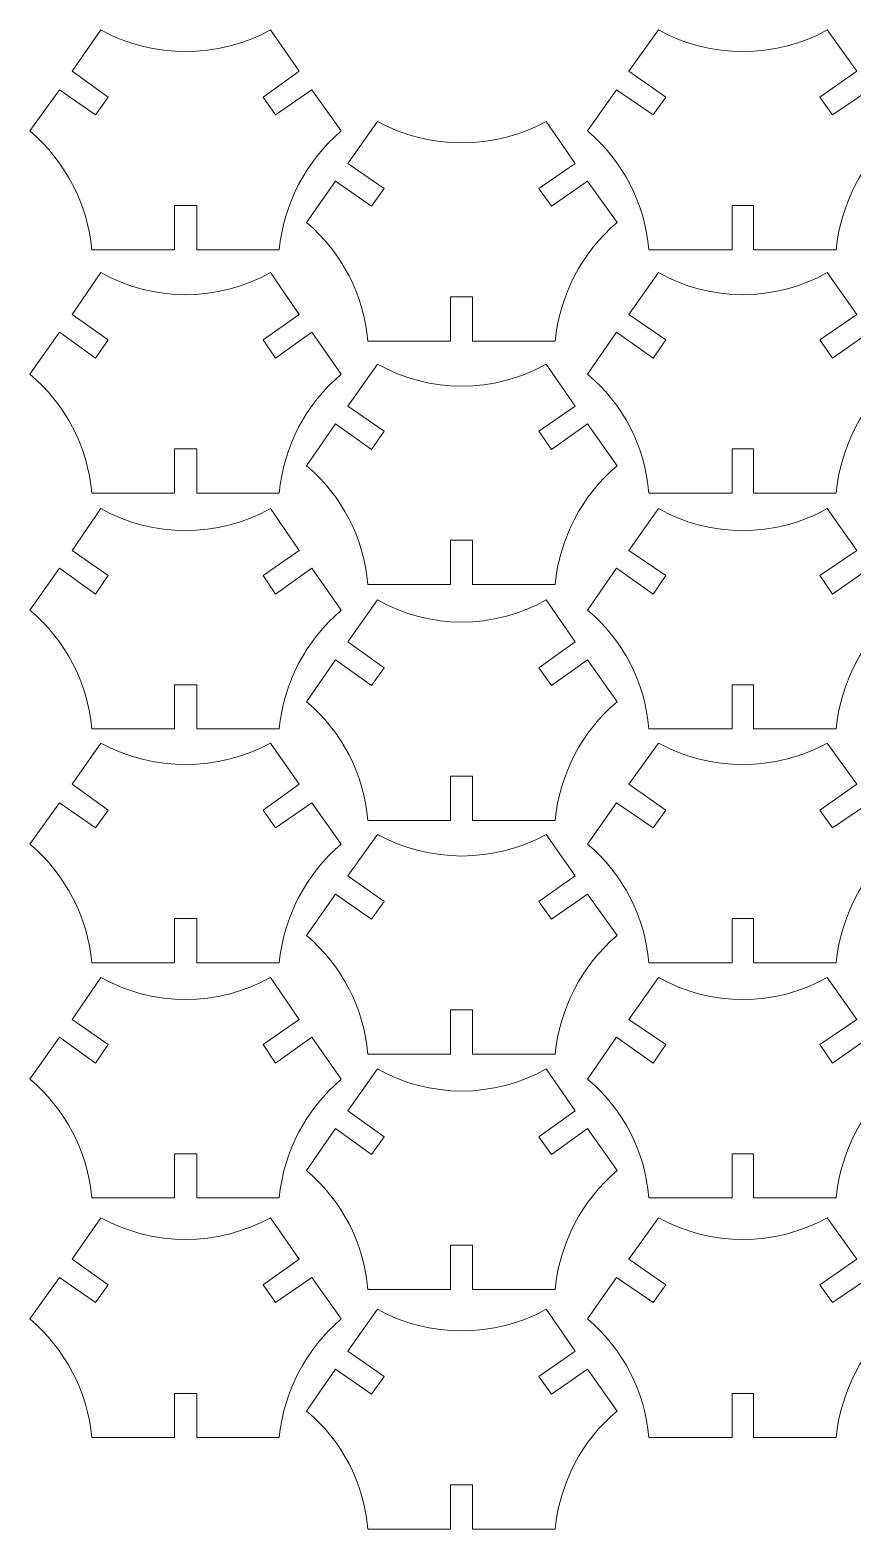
# Model space of a CAD drawing. Header units: centimetres. Extents: x -55.8 to 27.7, y -32.1 to 37.5.
# Drawn here: x -40.41 to -29.27, y -3.17 to 17.16 of the extents above; entities that cross this region are included whole.
import ezdxf

# ---------------------------------------------------------------- set-up
doc = ezdxf.new("R2010")
doc.units = ezdxf.units.CM
doc.header["$MEASUREMENT"] = 0

msp = doc.modelspace()

# ---------------------------------------------------------------- linework, layer by layer
at = {"color": 242, "lineweight": 9}
for points in [[(-39.57, 14.185), (-39.63, 14.805), (-39.93, 15.385), (-40.41, 15.795), (-40.41, 15.795), (-40.41, 15.795), (-40.01, 16.355), (-40.01, 16.355), (-40.01, 16.355), (-40.01, 16.355), (-39.52, 16.015), (-39.52, 16.015), (-39.52, 16.015), (-39.52, 16.015), (-39.35, 16.255), (-39.35, 16.255), (-39.35, 16.255), (-39.35, 16.255), (-39.84, 16.605), (-39.84, 16.605), (-39.84, 16.605), (-39.84, 16.605), (-39.45, 17.165), (-39.45, 17.165), (-39.45, 17.165), (-38.73, 16.775), (-37.87, 16.775), (-37.15, 17.165), (-37.15, 17.165), (-37.15, 17.165), (-36.76, 16.605), (-36.76, 16.605), (-36.76, 16.605), (-36.76, 16.605), (-37.25, 16.255), (-37.25, 16.255), (-37.25, 16.255), (-37.25, 16.255), (-37.08, 16.015), (-37.08, 16.015), (-37.08, 16.015), (-37.08, 16.015), (-36.59, 16.355), (-36.59, 16.355), (-36.59, 16.355), (-36.59, 16.355), (-36.19, 15.795), (-36.19, 15.795), (-36.19, 15.795), (-36.67, 15.385), (-36.97, 14.805), (-37.03, 14.185), (-37.03, 14.185), (-37.03, 14.185), (-38.15, 14.185), (-38.15, 14.185), (-38.15, 14.185), (-38.15, 14.185), (-38.15, 14.785), (-38.15, 14.785), (-38.15, 14.785), (-38.15, 14.785), (-38.45, 14.785), (-38.45, 14.785), (-38.45, 14.785), (-38.45, 14.785), (-38.45, 14.185), (-38.45, 14.185), (-38.45, 14.185), (-38.45, 14.185), (-39.57, 14.185), (-39.57, 14.185)], [(-32.02, 14.185), (-32.07, 14.805), (-32.37, 15.385), (-32.85, 15.795), (-32.85, 15.795), (-32.85, 15.795), (-32.46, 16.355), (-32.46, 16.355), (-32.46, 16.355), (-32.46, 16.355), (-31.96, 16.015), (-31.96, 16.015), (-31.96, 16.015), (-31.96, 16.015), (-31.79, 16.255), (-31.79, 16.255), (-31.79, 16.255), (-31.79, 16.255), (-32.29, 16.605), (-32.29, 16.605), (-32.29, 16.605), (-32.29, 16.605), (-31.89, 17.165), (-31.89, 17.165), (-31.89, 17.165), (-31.18, 16.775), (-30.31, 16.775), (-29.6, 17.165), (-29.6, 17.165), (-29.6, 17.165), (-29.2, 16.605), (-29.2, 16.605), (-29.2, 16.605), (-29.2, 16.605), (-29.7, 16.255), (-29.7, 16.255), (-29.7, 16.255), (-29.7, 16.255), (-29.53, 16.015), (-29.53, 16.015), (-29.53, 16.015), (-29.53, 16.015), (-29.03, 16.355), (-29.03, 16.355), (-29.03, 16.355), (-29.03, 16.355), (-28.64, 15.795), (-28.64, 15.795), (-28.64, 15.795), (-29.12, 15.385), (-29.42, 14.805), (-29.48, 14.185), (-29.48, 14.185), (-29.48, 14.185), (-30.6, 14.185), (-30.6, 14.185), (-30.6, 14.185), (-30.6, 14.185), (-30.6, 14.785), (-30.6, 14.785), (-30.6, 14.785), (-30.6, 14.785), (-30.89, 14.785), (-30.89, 14.785), (-30.89, 14.785), (-30.89, 14.785), (-30.89, 14.185), (-30.89, 14.185), (-30.89, 14.185), (-30.89, 14.185), (-32.02, 14.185), (-32.02, 14.185)], [(-35.83, 12.945), (-35.88, 13.565), (-36.18, 14.145), (-36.66, 14.555), (-36.66, 14.555), (-36.66, 14.555), (-36.27, 15.115), (-36.27, 15.115), (-36.27, 15.115), (-36.27, 15.115), (-35.78, 14.775), (-35.78, 14.775), (-35.78, 14.775), (-35.78, 14.775), (-35.61, 15.015), (-35.61, 15.015), (-35.61, 15.015), (-35.61, 15.015), (-36.1, 15.355), (-36.1, 15.355), (-36.1, 15.355), (-36.1, 15.355), (-35.7, 15.925), (-35.7, 15.925), (-35.7, 15.925), (-34.99, 15.535), (-34.12, 15.535), (-33.41, 15.925), (-33.41, 15.925), (-33.41, 15.925), (-33.02, 15.355), (-33.02, 15.355), (-33.02, 15.355), (-33.02, 15.355), (-33.51, 15.015), (-33.51, 15.015), (-33.51, 15.015), (-33.51, 15.015), (-33.34, 14.775), (-33.34, 14.775), (-33.34, 14.775), (-33.34, 14.775), (-32.85, 15.115), (-32.85, 15.115), (-32.85, 15.115), (-32.85, 15.115), (-32.45, 14.555), (-32.45, 14.555), (-32.45, 14.555), (-32.93, 14.145), (-33.23, 13.565), (-33.29, 12.945), (-33.29, 12.945), (-33.29, 12.945), (-34.41, 12.945), (-34.41, 12.945), (-34.41, 12.945), (-34.41, 12.945), (-34.41, 13.545), (-34.41, 13.545), (-34.41, 13.545), (-34.41, 13.545), (-34.71, 13.545), (-34.71, 13.545), (-34.71, 13.545), (-34.71, 13.545), (-34.71, 12.945), (-34.71, 12.945), (-34.71, 12.945), (-34.71, 12.945), (-35.83, 12.945), (-35.83, 12.945)], [(-39.57, 10.885), (-39.63, 11.515), (-39.93, 12.095), (-40.41, 12.495), (-40.41, 12.495), (-40.41, 12.495), (-40.01, 13.065), (-40.01, 13.065), (-40.01, 13.065), (-40.01, 13.065), (-39.52, 12.715), (-39.52, 12.715), (-39.52, 12.715), (-39.52, 12.715), (-39.35, 12.965), (-39.35, 12.965), (-39.35, 12.965), (-39.35, 12.965), (-39.84, 13.305), (-39.84, 13.305), (-39.84, 13.305), (-39.84, 13.305), (-39.45, 13.875), (-39.45, 13.875), (-39.45, 13.875), (-38.73, 13.475), (-37.87, 13.475), (-37.15, 13.875), (-37.15, 13.875), (-37.15, 13.875), (-36.76, 13.305), (-36.76, 13.305), (-36.76, 13.305), (-36.76, 13.305), (-37.25, 12.965), (-37.25, 12.965), (-37.25, 12.965), (-37.25, 12.965), (-37.08, 12.715), (-37.08, 12.715), (-37.08, 12.715), (-37.08, 12.715), (-36.59, 13.065), (-36.59, 13.065), (-36.59, 13.065), (-36.59, 13.065), (-36.19, 12.495), (-36.19, 12.495), (-36.19, 12.495), (-36.67, 12.095), (-36.97, 11.515), (-37.03, 10.885), (-37.03, 10.885), (-37.03, 10.885), (-38.15, 10.885), (-38.15, 10.885), (-38.15, 10.885), (-38.15, 10.885), (-38.15, 11.485), (-38.15, 11.485), (-38.15, 11.485), (-38.15, 11.485), (-38.45, 11.485), (-38.45, 11.485), (-38.45, 11.485), (-38.45, 11.485), (-38.45, 10.885), (-38.45, 10.885), (-38.45, 10.885), (-38.45, 10.885), (-39.57, 10.885), (-39.57, 10.885)], [(-32.02, 10.885), (-32.07, 11.515), (-32.37, 12.095), (-32.85, 12.495), (-32.85, 12.495), (-32.85, 12.495), (-32.46, 13.065), (-32.46, 13.065), (-32.46, 13.065), (-32.46, 13.065), (-31.96, 12.715), (-31.96, 12.715), (-31.96, 12.715), (-31.96, 12.715), (-31.79, 12.965), (-31.79, 12.965), (-31.79, 12.965), (-31.79, 12.965), (-32.29, 13.305), (-32.29, 13.305), (-32.29, 13.305), (-32.29, 13.305), (-31.89, 13.875), (-31.89, 13.875), (-31.89, 13.875), (-31.18, 13.475), (-30.31, 13.475), (-29.6, 13.875), (-29.6, 13.875), (-29.6, 13.875), (-29.2, 13.305), (-29.2, 13.305), (-29.2, 13.305), (-29.2, 13.305), (-29.7, 12.965), (-29.7, 12.965), (-29.7, 12.965), (-29.7, 12.965), (-29.53, 12.715), (-29.53, 12.715), (-29.53, 12.715), (-29.53, 12.715), (-29.03, 13.065), (-29.03, 13.065), (-29.03, 13.065), (-29.03, 13.065), (-28.64, 12.495), (-28.64, 12.495), (-28.64, 12.495), (-29.12, 12.095), (-29.42, 11.515), (-29.48, 10.885), (-29.48, 10.885), (-29.48, 10.885), (-30.6, 10.885), (-30.6, 10.885), (-30.6, 10.885), (-30.6, 10.885), (-30.6, 11.485), (-30.6, 11.485), (-30.6, 11.485), (-30.6, 11.485), (-30.89, 11.485), (-30.89, 11.485), (-30.89, 11.485), (-30.89, 11.485), (-30.89, 10.885), (-30.89, 10.885), (-30.89, 10.885), (-30.89, 10.885), (-32.02, 10.885), (-32.02, 10.885)], [(-35.83, 9.645), (-35.88, 10.275), (-36.18, 10.845), (-36.66, 11.255), (-36.66, 11.255), (-36.66, 11.255), (-36.27, 11.825), (-36.27, 11.825), (-36.27, 11.825), (-36.27, 11.825), (-35.78, 11.475), (-35.78, 11.475), (-35.78, 11.475), (-35.78, 11.475), (-35.61, 11.725), (-35.61, 11.725), (-35.61, 11.725), (-35.61, 11.725), (-36.1, 12.065), (-36.1, 12.065), (-36.1, 12.065), (-36.1, 12.065), (-35.7, 12.635), (-35.7, 12.635), (-35.7, 12.635), (-34.99, 12.235), (-34.12, 12.235), (-33.41, 12.635), (-33.41, 12.635), (-33.41, 12.635), (-33.02, 12.065), (-33.02, 12.065), (-33.02, 12.065), (-33.02, 12.065), (-33.51, 11.725), (-33.51, 11.725), (-33.51, 11.725), (-33.51, 11.725), (-33.34, 11.475), (-33.34, 11.475), (-33.34, 11.475), (-33.34, 11.475), (-32.85, 11.825), (-32.85, 11.825), (-32.85, 11.825), (-32.85, 11.825), (-32.45, 11.255), (-32.45, 11.255), (-32.45, 11.255), (-32.93, 10.845), (-33.23, 10.275), (-33.29, 9.645), (-33.29, 9.645), (-33.29, 9.645), (-34.41, 9.645), (-34.41, 9.645), (-34.41, 9.645), (-34.41, 9.645), (-34.41, 10.245), (-34.41, 10.245), (-34.41, 10.245), (-34.41, 10.245), (-34.71, 10.245), (-34.71, 10.245), (-34.71, 10.245), (-34.71, 10.245), (-34.71, 9.645), (-34.71, 9.645), (-34.71, 9.645), (-34.71, 9.645), (-35.83, 9.645), (-35.83, 9.645)], [(-39.57, 7.685), (-39.63, 8.315), (-39.93, 8.895), (-40.41, 9.295), (-40.41, 9.295), (-40.41, 9.295), (-40.01, 9.865), (-40.01, 9.865), (-40.01, 9.865), (-40.01, 9.865), (-39.52, 9.515), (-39.52, 9.515), (-39.52, 9.515), (-39.52, 9.515), (-39.35, 9.765), (-39.35, 9.765), (-39.35, 9.765), (-39.35, 9.765), (-39.84, 10.105), (-39.84, 10.105), (-39.84, 10.105), (-39.84, 10.105), (-39.45, 10.675), (-39.45, 10.675), (-39.45, 10.675), (-38.73, 10.275), (-37.87, 10.275), (-37.15, 10.675), (-37.15, 10.675), (-37.15, 10.675), (-36.76, 10.105), (-36.76, 10.105), (-36.76, 10.105), (-36.76, 10.105), (-37.25, 9.765), (-37.25, 9.765), (-37.25, 9.765), (-37.25, 9.765), (-37.08, 9.515), (-37.08, 9.515), (-37.08, 9.515), (-37.08, 9.515), (-36.59, 9.865), (-36.59, 9.865), (-36.59, 9.865), (-36.59, 9.865), (-36.19, 9.295), (-36.19, 9.295), (-36.19, 9.295), (-36.67, 8.885), (-36.97, 8.315), (-37.03, 7.685), (-37.03, 7.685), (-37.03, 7.685), (-38.15, 7.685), (-38.15, 7.685), (-38.15, 7.685), (-38.15, 7.685), (-38.15, 8.285), (-38.15, 8.285), (-38.15, 8.285), (-38.15, 8.285), (-38.45, 8.285), (-38.45, 8.285), (-38.45, 8.285), (-38.45, 8.285), (-38.45, 7.685), (-38.45, 7.685), (-38.45, 7.685), (-38.45, 7.685), (-39.57, 7.685), (-39.57, 7.685)], [(-32.02, 7.685), (-32.07, 8.315), (-32.37, 8.895), (-32.85, 9.295), (-32.85, 9.295), (-32.85, 9.295), (-32.46, 9.865), (-32.46, 9.865), (-32.46, 9.865), (-32.46, 9.865), (-31.96, 9.515), (-31.96, 9.515), (-31.96, 9.515), (-31.96, 9.515), (-31.79, 9.765), (-31.79, 9.765), (-31.79, 9.765), (-31.79, 9.765), (-32.29, 10.105), (-32.29, 10.105), (-32.29, 10.105), (-32.29, 10.105), (-31.89, 10.675), (-31.89, 10.675), (-31.89, 10.675), (-31.18, 10.275), (-30.31, 10.275), (-29.6, 10.675), (-29.6, 10.675), (-29.6, 10.675), (-29.2, 10.105), (-29.2, 10.105), (-29.2, 10.105), (-29.2, 10.105), (-29.7, 9.765), (-29.7, 9.765), (-29.7, 9.765), (-29.7, 9.765), (-29.53, 9.515), (-29.53, 9.515), (-29.53, 9.515), (-29.53, 9.515), (-29.03, 9.865), (-29.03, 9.865), (-29.03, 9.865), (-29.03, 9.865), (-28.64, 9.295), (-28.64, 9.295), (-28.64, 9.295), (-29.12, 8.885), (-29.42, 8.315), (-29.48, 7.685), (-29.48, 7.685), (-29.48, 7.685), (-30.6, 7.685), (-30.6, 7.685), (-30.6, 7.685), (-30.6, 7.685), (-30.6, 8.285), (-30.6, 8.285), (-30.6, 8.285), (-30.6, 8.285), (-30.89, 8.285), (-30.89, 8.285), (-30.89, 8.285), (-30.89, 8.285), (-30.89, 7.685), (-30.89, 7.685), (-30.89, 7.685), (-30.89, 7.685), (-32.02, 7.685), (-32.02, 7.685)], [(-35.83, 6.445), (-35.88, 7.075), (-36.18, 7.645), (-36.66, 8.055), (-36.66, 8.055), (-36.66, 8.055), (-36.27, 8.625), (-36.27, 8.625), (-36.27, 8.625), (-36.27, 8.625), (-35.78, 8.275), (-35.78, 8.275), (-35.78, 8.275), (-35.78, 8.275), (-35.61, 8.515), (-35.61, 8.515), (-35.61, 8.515), (-35.61, 8.515), (-36.1, 8.865), (-36.1, 8.865), (-36.1, 8.865), (-36.1, 8.865), (-35.7, 9.435), (-35.7, 9.435), (-35.7, 9.435), (-34.99, 9.035), (-34.12, 9.035), (-33.41, 9.435), (-33.41, 9.435), (-33.41, 9.435), (-33.02, 8.865), (-33.02, 8.865), (-33.02, 8.865), (-33.02, 8.865), (-33.51, 8.515), (-33.51, 8.515), (-33.51, 8.515), (-33.51, 8.515), (-33.34, 8.275), (-33.34, 8.275), (-33.34, 8.275), (-33.34, 8.275), (-32.85, 8.625), (-32.85, 8.625), (-32.85, 8.625), (-32.85, 8.625), (-32.45, 8.055), (-32.45, 8.055), (-32.45, 8.055), (-32.93, 7.645), (-33.23, 7.075), (-33.29, 6.445), (-33.29, 6.445), (-33.29, 6.445), (-34.41, 6.445), (-34.41, 6.445), (-34.41, 6.445), (-34.41, 6.445), (-34.41, 7.045), (-34.41, 7.045), (-34.41, 7.045), (-34.41, 7.045), (-34.71, 7.045), (-34.71, 7.045), (-34.71, 7.045), (-34.71, 7.045), (-34.71, 6.445), (-34.71, 6.445), (-34.71, 6.445), (-34.71, 6.445), (-35.83, 6.445), (-35.83, 6.445)], [(-39.57, 4.515), (-39.63, 5.135), (-39.93, 5.715), (-40.41, 6.125), (-40.41, 6.125), (-40.41, 6.125), (-40.01, 6.685), (-40.01, 6.685), (-40.01, 6.685), (-40.01, 6.685), (-39.52, 6.345), (-39.52, 6.345), (-39.52, 6.345), (-39.52, 6.345), (-39.35, 6.585), (-39.35, 6.585), (-39.35, 6.585), (-39.35, 6.585), (-39.84, 6.935), (-39.84, 6.935), (-39.84, 6.935), (-39.84, 6.935), (-39.45, 7.495), (-39.45, 7.495), (-39.45, 7.495), (-38.73, 7.105), (-37.87, 7.105), (-37.15, 7.495), (-37.15, 7.495), (-37.15, 7.495), (-36.76, 6.935), (-36.76, 6.935), (-36.76, 6.935), (-36.76, 6.935), (-37.25, 6.585), (-37.25, 6.585), (-37.25, 6.585), (-37.25, 6.585), (-37.08, 6.345), (-37.08, 6.345), (-37.08, 6.345), (-37.08, 6.345), (-36.59, 6.685), (-36.59, 6.685), (-36.59, 6.685), (-36.59, 6.685), (-36.19, 6.125), (-36.19, 6.125), (-36.19, 6.125), (-36.67, 5.715), (-36.97, 5.135), (-37.03, 4.515), (-37.03, 4.515), (-37.03, 4.515), (-38.15, 4.515), (-38.15, 4.515), (-38.15, 4.515), (-38.15, 4.515), (-38.15, 5.115), (-38.15, 5.115), (-38.15, 5.115), (-38.15, 5.115), (-38.45, 5.115), (-38.45, 5.115), (-38.45, 5.115), (-38.45, 5.115), (-38.45, 4.515), (-38.45, 4.515), (-38.45, 4.515), (-38.45, 4.515), (-39.57, 4.515), (-39.57, 4.515)], [(-32.02, 4.515), (-32.07, 5.135), (-32.37, 5.715), (-32.85, 6.125), (-32.85, 6.125), (-32.85, 6.125), (-32.46, 6.685), (-32.46, 6.685), (-32.46, 6.685), (-32.46, 6.685), (-31.96, 6.345), (-31.96, 6.345), (-31.96, 6.345), (-31.96, 6.345), (-31.79, 6.585), (-31.79, 6.585), (-31.79, 6.585), (-31.79, 6.585), (-32.29, 6.935), (-32.29, 6.935), (-32.29, 6.935), (-32.29, 6.935), (-31.89, 7.495), (-31.89, 7.495), (-31.89, 7.495), (-31.18, 7.105), (-30.31, 7.105), (-29.6, 7.495), (-29.6, 7.495), (-29.6, 7.495), (-29.2, 6.935), (-29.2, 6.935), (-29.2, 6.935), (-29.2, 6.935), (-29.7, 6.585), (-29.7, 6.585), (-29.7, 6.585), (-29.7, 6.585), (-29.53, 6.345), (-29.53, 6.345), (-29.53, 6.345), (-29.53, 6.345), (-29.03, 6.685), (-29.03, 6.685), (-29.03, 6.685), (-29.03, 6.685), (-28.64, 6.125), (-28.64, 6.125), (-28.64, 6.125), (-29.12, 5.715), (-29.42, 5.135), (-29.48, 4.515), (-29.48, 4.515), (-29.48, 4.515), (-30.6, 4.515), (-30.6, 4.515), (-30.6, 4.515), (-30.6, 4.515), (-30.6, 5.115), (-30.6, 5.115), (-30.6, 5.115), (-30.6, 5.115), (-30.89, 5.115), (-30.89, 5.115), (-30.89, 5.115), (-30.89, 5.115), (-30.89, 4.515), (-30.89, 4.515), (-30.89, 4.515), (-30.89, 4.515), (-32.02, 4.515), (-32.02, 4.515)], [(-35.83, 3.275), (-35.88, 3.895), (-36.18, 4.475), (-36.66, 4.885), (-36.66, 4.885), (-36.66, 4.885), (-36.27, 5.445), (-36.27, 5.445), (-36.27, 5.445), (-36.27, 5.445), (-35.78, 5.105), (-35.78, 5.105), (-35.78, 5.105), (-35.78, 5.105), (-35.61, 5.345), (-35.61, 5.345), (-35.61, 5.345), (-35.61, 5.345), (-36.1, 5.695), (-36.1, 5.695), (-36.1, 5.695), (-36.1, 5.695), (-35.7, 6.255), (-35.7, 6.255), (-35.7, 6.255), (-34.99, 5.865), (-34.12, 5.865), (-33.41, 6.255), (-33.41, 6.255), (-33.41, 6.255), (-33.02, 5.695), (-33.02, 5.695), (-33.02, 5.695), (-33.02, 5.695), (-33.51, 5.345), (-33.51, 5.345), (-33.51, 5.345), (-33.51, 5.345), (-33.34, 5.105), (-33.34, 5.105), (-33.34, 5.105), (-33.34, 5.105), (-32.85, 5.445), (-32.85, 5.445), (-32.85, 5.445), (-32.85, 5.445), (-32.45, 4.885), (-32.45, 4.885), (-32.45, 4.885), (-32.93, 4.475), (-33.23, 3.895), (-33.29, 3.275), (-33.29, 3.275), (-33.29, 3.275), (-34.41, 3.275), (-34.41, 3.275), (-34.41, 3.275), (-34.41, 3.275), (-34.41, 3.875), (-34.41, 3.875), (-34.41, 3.875), (-34.41, 3.875), (-34.71, 3.875), (-34.71, 3.875), (-34.71, 3.875), (-34.71, 3.875), (-34.71, 3.275), (-34.71, 3.275), (-34.71, 3.275), (-34.71, 3.275), (-35.83, 3.275), (-35.83, 3.275)], [(-39.57, 1.325), (-39.63, 1.955), (-39.93, 2.535), (-40.41, 2.935), (-40.41, 2.935), (-40.41, 2.935), (-40.01, 3.505), (-40.01, 3.505), (-40.01, 3.505), (-40.01, 3.505), (-39.52, 3.155), (-39.52, 3.155), (-39.52, 3.155), (-39.52, 3.155), (-39.35, 3.405), (-39.35, 3.405), (-39.35, 3.405), (-39.35, 3.405), (-39.84, 3.745), (-39.84, 3.745), (-39.84, 3.745), (-39.84, 3.745), (-39.45, 4.315), (-39.45, 4.315), (-39.45, 4.315), (-38.73, 3.915), (-37.87, 3.915), (-37.15, 4.315), (-37.15, 4.315), (-37.15, 4.315), (-36.76, 3.745), (-36.76, 3.745), (-36.76, 3.745), (-36.76, 3.745), (-37.25, 3.405), (-37.25, 3.405), (-37.25, 3.405), (-37.25, 3.405), (-37.08, 3.155), (-37.08, 3.155), (-37.08, 3.155), (-37.08, 3.155), (-36.59, 3.505), (-36.59, 3.505), (-36.59, 3.505), (-36.59, 3.505), (-36.19, 2.935), (-36.19, 2.935), (-36.19, 2.935), (-36.67, 2.525), (-36.97, 1.955), (-37.03, 1.325), (-37.03, 1.325), (-37.03, 1.325), (-38.15, 1.325), (-38.15, 1.325), (-38.15, 1.325), (-38.15, 1.325), (-38.15, 1.925), (-38.15, 1.925), (-38.15, 1.925), (-38.15, 1.925), (-38.45, 1.925), (-38.45, 1.925), (-38.45, 1.925), (-38.45, 1.925), (-38.45, 1.325), (-38.45, 1.325), (-38.45, 1.325), (-38.45, 1.325), (-39.57, 1.325), (-39.57, 1.325)], [(-32.02, 1.325), (-32.07, 1.955), (-32.37, 2.535), (-32.85, 2.935), (-32.85, 2.935), (-32.85, 2.935), (-32.46, 3.505), (-32.46, 3.505), (-32.46, 3.505), (-32.46, 3.505), (-31.96, 3.155), (-31.96, 3.155), (-31.96, 3.155), (-31.96, 3.155), (-31.79, 3.405), (-31.79, 3.405), (-31.79, 3.405), (-31.79, 3.405), (-32.29, 3.745), (-32.29, 3.745), (-32.29, 3.745), (-32.29, 3.745), (-31.89, 4.315), (-31.89, 4.315), (-31.89, 4.315), (-31.18, 3.915), (-30.31, 3.915), (-29.6, 4.315), (-29.6, 4.315), (-29.6, 4.315), (-29.2, 3.745), (-29.2, 3.745), (-29.2, 3.745), (-29.2, 3.745), (-29.7, 3.405), (-29.7, 3.405), (-29.7, 3.405), (-29.7, 3.405), (-29.53, 3.155), (-29.53, 3.155), (-29.53, 3.155), (-29.53, 3.155), (-29.03, 3.505), (-29.03, 3.505), (-29.03, 3.505), (-29.03, 3.505), (-28.64, 2.935), (-28.64, 2.935), (-28.64, 2.935), (-29.12, 2.525), (-29.42, 1.955), (-29.48, 1.325), (-29.48, 1.325), (-29.48, 1.325), (-30.6, 1.325), (-30.6, 1.325), (-30.6, 1.325), (-30.6, 1.325), (-30.6, 1.925), (-30.6, 1.925), (-30.6, 1.925), (-30.6, 1.925), (-30.89, 1.925), (-30.89, 1.925), (-30.89, 1.925), (-30.89, 1.925), (-30.89, 1.325), (-30.89, 1.325), (-30.89, 1.325), (-30.89, 1.325), (-32.02, 1.325), (-32.02, 1.325)], [(-35.83, 0.085), (-35.88, 0.715), (-36.18, 1.285), (-36.66, 1.695), (-36.66, 1.695), (-36.66, 1.695), (-36.27, 2.265), (-36.27, 2.265), (-36.27, 2.265), (-36.27, 2.265), (-35.78, 1.915), (-35.78, 1.915), (-35.78, 1.915), (-35.78, 1.915), (-35.61, 2.155), (-35.61, 2.155), (-35.61, 2.155), (-35.61, 2.155), (-36.1, 2.505), (-36.1, 2.505), (-36.1, 2.505), (-36.1, 2.505), (-35.7, 3.075), (-35.7, 3.075), (-35.7, 3.075), (-34.99, 2.675), (-34.12, 2.675), (-33.41, 3.075), (-33.41, 3.075), (-33.41, 3.075), (-33.02, 2.505), (-33.02, 2.505), (-33.02, 2.505), (-33.02, 2.505), (-33.51, 2.155), (-33.51, 2.155), (-33.51, 2.155), (-33.51, 2.155), (-33.34, 1.915), (-33.34, 1.915), (-33.34, 1.915), (-33.34, 1.915), (-32.85, 2.265), (-32.85, 2.265), (-32.85, 2.265), (-32.85, 2.265), (-32.45, 1.695), (-32.45, 1.695), (-32.45, 1.695), (-32.93, 1.285), (-33.23, 0.715), (-33.29, 0.085), (-33.29, 0.085), (-33.29, 0.085), (-34.41, 0.085), (-34.41, 0.085), (-34.41, 0.085), (-34.41, 0.085), (-34.41, 0.685), (-34.41, 0.685), (-34.41, 0.685), (-34.41, 0.685), (-34.71, 0.685), (-34.71, 0.685), (-34.71, 0.685), (-34.71, 0.685), (-34.71, 0.085), (-34.71, 0.085), (-34.71, 0.085), (-34.71, 0.085), (-35.83, 0.085), (-35.83, 0.085)], [(-39.57, -1.925), (-39.63, -1.305), (-39.93, -0.725), (-40.41, -0.315), (-40.41, -0.315), (-40.41, -0.315), (-40.01, 0.245), (-40.01, 0.245), (-40.01, 0.245), (-40.01, 0.245), (-39.52, -0.095), (-39.52, -0.095), (-39.52, -0.095), (-39.52, -0.095), (-39.35, 0.145), (-39.35, 0.145), (-39.35, 0.145), (-39.35, 0.145), (-39.84, 0.495), (-39.84, 0.495), (-39.84, 0.495), (-39.84, 0.495), (-39.45, 1.055), (-39.45, 1.055), (-39.45, 1.055), (-38.73, 0.665), (-37.87, 0.665), (-37.15, 1.055), (-37.15, 1.055), (-37.15, 1.055), (-36.76, 0.495), (-36.76, 0.495), (-36.76, 0.495), (-36.76, 0.495), (-37.25, 0.145), (-37.25, 0.145), (-37.25, 0.145), (-37.25, 0.145), (-37.08, -0.095), (-37.08, -0.095), (-37.08, -0.095), (-37.08, -0.095), (-36.59, 0.245), (-36.59, 0.245), (-36.59, 0.245), (-36.59, 0.245), (-36.19, -0.315), (-36.19, -0.315), (-36.19, -0.315), (-36.67, -0.725), (-36.97, -1.305), (-37.03, -1.925), (-37.03, -1.925), (-37.03, -1.925), (-38.15, -1.925), (-38.15, -1.925), (-38.15, -1.925), (-38.15, -1.925), (-38.15, -1.325), (-38.15, -1.325), (-38.15, -1.325), (-38.15, -1.325), (-38.45, -1.325), (-38.45, -1.325), (-38.45, -1.325), (-38.45, -1.325), (-38.45, -1.925), (-38.45, -1.925), (-38.45, -1.925), (-38.45, -1.925), (-39.57, -1.925), (-39.57, -1.925)], [(-32.02, -1.925), (-32.07, -1.305), (-32.37, -0.725), (-32.85, -0.315), (-32.85, -0.315), (-32.85, -0.315), (-32.46, 0.245), (-32.46, 0.245), (-32.46, 0.245), (-32.46, 0.245), (-31.96, -0.095), (-31.96, -0.095), (-31.96, -0.095), (-31.96, -0.095), (-31.79, 0.145), (-31.79, 0.145), (-31.79, 0.145), (-31.79, 0.145), (-32.29, 0.495), (-32.29, 0.495), (-32.29, 0.495), (-32.29, 0.495), (-31.89, 1.055), (-31.89, 1.055), (-31.89, 1.055), (-31.18, 0.665), (-30.31, 0.665), (-29.6, 1.055), (-29.6, 1.055), (-29.6, 1.055), (-29.2, 0.495), (-29.2, 0.495), (-29.2, 0.495), (-29.2, 0.495), (-29.7, 0.145), (-29.7, 0.145), (-29.7, 0.145), (-29.7, 0.145), (-29.53, -0.095), (-29.53, -0.095), (-29.53, -0.095), (-29.53, -0.095), (-29.03, 0.245), (-29.03, 0.245), (-29.03, 0.245), (-29.03, 0.245), (-28.64, -0.315), (-28.64, -0.315), (-28.64, -0.315), (-29.12, -0.725), (-29.42, -1.305), (-29.48, -1.925), (-29.48, -1.925), (-29.48, -1.925), (-30.6, -1.925), (-30.6, -1.925), (-30.6, -1.925), (-30.6, -1.925), (-30.6, -1.325), (-30.6, -1.325), (-30.6, -1.325), (-30.6, -1.325), (-30.89, -1.325), (-30.89, -1.325), (-30.89, -1.325), (-30.89, -1.325), (-30.89, -1.925), (-30.89, -1.925), (-30.89, -1.925), (-30.89, -1.925), (-32.02, -1.925), (-32.02, -1.925)], [(-35.83, -3.165), (-35.88, -2.545), (-36.18, -1.965), (-36.66, -1.565), (-36.66, -1.565), (-36.66, -1.565), (-36.27, -0.995), (-36.27, -0.995), (-36.27, -0.995), (-36.27, -0.995), (-35.78, -1.335), (-35.78, -1.335), (-35.78, -1.335), (-35.78, -1.335), (-35.61, -1.095), (-35.61, -1.095), (-35.61, -1.095), (-35.61, -1.095), (-36.1, -0.755), (-36.1, -0.755), (-36.1, -0.755), (-36.1, -0.755), (-35.7, -0.185), (-35.7, -0.185), (-35.7, -0.185), (-34.99, -0.575), (-34.12, -0.575), (-33.41, -0.185), (-33.41, -0.185), (-33.41, -0.185), (-33.02, -0.755), (-33.02, -0.755), (-33.02, -0.755), (-33.02, -0.755), (-33.51, -1.095), (-33.51, -1.095), (-33.51, -1.095), (-33.51, -1.095), (-33.34, -1.335), (-33.34, -1.335), (-33.34, -1.335), (-33.34, -1.335), (-32.85, -0.995), (-32.85, -0.995), (-32.85, -0.995), (-32.85, -0.995), (-32.45, -1.565), (-32.45, -1.565), (-32.45, -1.565), (-32.93, -1.965), (-33.23, -2.545), (-33.29, -3.165), (-33.29, -3.165), (-33.29, -3.165), (-34.41, -3.165), (-34.41, -3.165), (-34.41, -3.165), (-34.41, -3.165), (-34.41, -2.565), (-34.41, -2.565), (-34.41, -2.565), (-34.41, -2.565), (-34.71, -2.565), (-34.71, -2.565), (-34.71, -2.565), (-34.71, -2.565), (-34.71, -3.165), (-34.71, -3.165), (-34.71, -3.165), (-34.71, -3.165), (-35.83, -3.165), (-35.83, -3.165)]]:
    msp.add_open_spline(points, degree=3, knots=[0, 0, 0, 0, 0.05263158, 0.05263158, 0.05263158, 0.05263158, 0.10526316, 0.10526316, 0.10526316, 0.10526316, 0.15789474, 0.15789474, 0.15789474, 0.15789474, 0.21052632, 0.21052632, 0.21052632, 0.21052632, 0.26315789, 0.26315789, 0.26315789, 0.26315789, 0.31578947, 0.31578947, 0.31578947, 0.31578947, 0.36842105, 0.36842105, 0.36842105, 0.36842105, 0.42105263, 0.42105263, 0.42105263, 0.42105263, 0.47368421, 0.47368421, 0.47368421, 0.47368421, 0.52631579, 0.52631579, 0.52631579, 0.52631579, 0.57894737, 0.57894737, 0.57894737, 0.57894737, 0.63157895, 0.63157895, 0.63157895, 0.63157895, 0.68421053, 0.68421053, 0.68421053, 0.68421053, 0.73684211, 0.73684211, 0.73684211, 0.73684211, 0.78947368, 0.78947368, 0.78947368, 0.78947368, 0.84210526, 0.84210526, 0.84210526, 0.84210526, 0.89473684, 0.89473684, 0.89473684, 0.89473684, 1, 1, 1, 1], dxfattribs=at)

doc.saveas('drawing.dxf')
